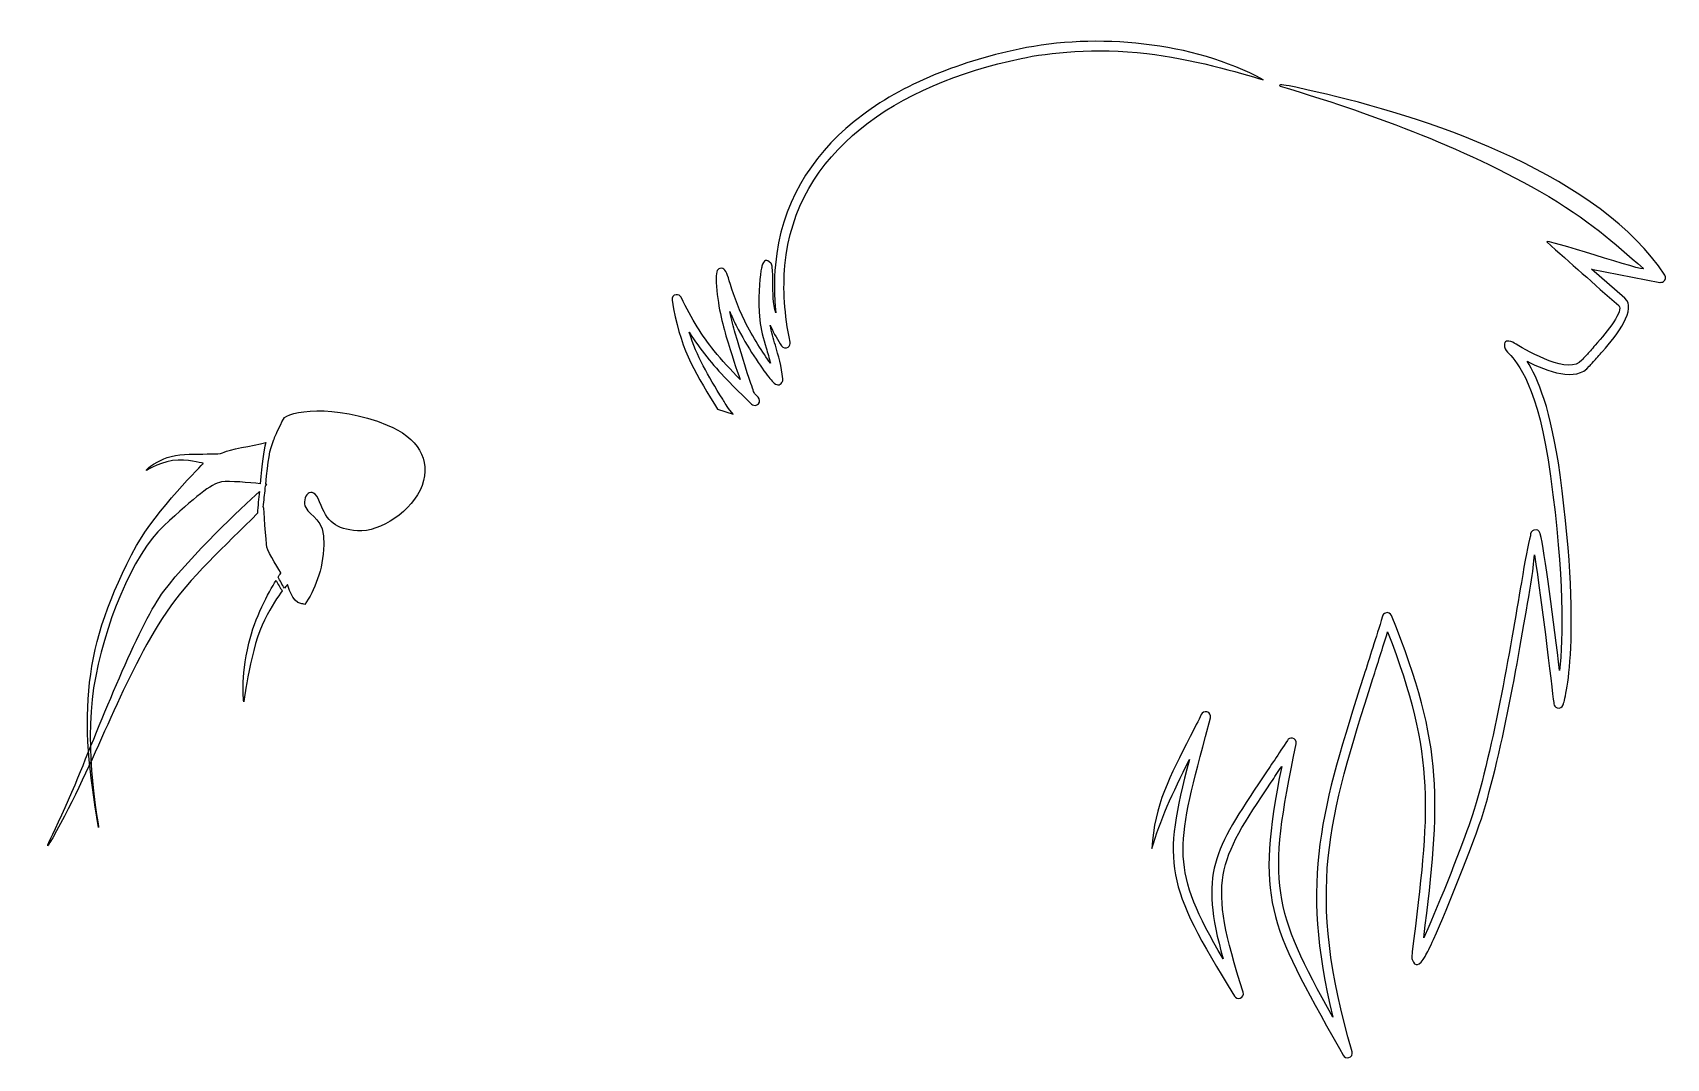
# Model space of a CAD drawing. Header units: centimetres. Extents: x -64 to 65, y -66 to 66.
# Drawn here: x -8.929 to -6.66, y -13.752 to -12.328 of the extents above; entities that cross this region are included whole.
import ezdxf

# ---------------------------------------------------------------- set-up
doc = ezdxf.new("R2010")
doc.units = ezdxf.units.CM
doc.header["$MEASUREMENT"] = 0
doc.layers.add('Layer 1', color=7, linetype='Continuous')

msp = doc.modelspace()

# ---------------------------------------------------------------- linework, layer by layer
at = {"layer": 'Layer 1'}
for points, knots in [([(-7.55597, -12.36348), (-7.64228, -12.38179), (-7.72086, -12.41394), (-7.77952, -12.46156), (-7.77952, -12.46156), (-7.83765, -12.50874), (-7.87649, -12.57131), (-7.88387, -12.65105), (-7.88387, -12.65105), (-7.88689, -12.68359), (-7.88469, -12.71889), (-7.87662, -12.75733), (-7.87662, -12.75733), (-7.87662, -12.75733), (-7.87662, -12.75733), (-7.87662, -12.75733), (-7.87662, -12.75733), (-7.87609, -12.75995), (-7.87707, -12.76265), (-7.87937, -12.76434), (-7.87937, -12.76434), (-7.88249, -12.76635), (-7.88662, -12.7655), (-7.88863, -12.76254), (-7.88863, -12.76254), (-7.89371, -12.75484), (-7.89892, -12.74584), (-7.90355, -12.73558), (-7.90355, -12.73558), (-7.90355, -12.73558), (-7.90421, -12.73394), (-7.90421, -12.73394), (-7.90421, -12.73394), (-7.90254, -12.74309), (-7.89987, -12.75225), (-7.89712, -12.76167), (-7.89712, -12.76167), (-7.89286, -12.7759), (-7.88852, -12.79096), (-7.88685, -12.80821), (-7.88685, -12.80821), (-7.88685, -12.80821), (-7.88685, -12.80847), (-7.88685, -12.80847), (-7.88685, -12.80847), (-7.88685, -12.80847), (-7.88685, -12.80847), (-7.88685, -12.80847), (-7.88685, -12.80847), (-7.88674, -12.81022), (-7.88696, -12.81175), (-7.88793, -12.81299), (-7.88793, -12.81299), (-7.88793, -12.81299), (-7.88793, -12.81299), (-7.88793, -12.81299), (-7.88793, -12.81299), (-7.88793, -12.81299), (-7.88793, -12.81315), (-7.88793, -12.81315), (-7.88793, -12.81315), (-7.89108, -12.81794), (-7.89563, -12.81762), (-7.90066, -12.81259), (-7.90066, -12.81259), (-7.90204, -12.81106), (-7.90405, -12.8087), (-7.90624, -12.80587), (-7.90624, -12.80587), (-7.91677, -12.79261), (-7.93603, -12.7647), (-7.95164, -12.73422), (-7.95164, -12.73422), (-7.95492, -12.72776), (-7.95783, -12.72133), (-7.96037, -12.71493), (-7.96037, -12.71493), (-7.95804, -12.72604), (-7.95545, -12.73615), (-7.95288, -12.74475), (-7.95288, -12.74475), (-7.93579, -12.80314), (-7.9288, -12.82241), (-7.92605, -12.82873), (-7.92605, -12.82873), (-7.92605, -12.82873), (-7.92105, -12.83365), (-7.92105, -12.83365), (-7.92105, -12.83365), (-7.9183, -12.83627), (-7.9183, -12.84048), (-7.92076, -12.84304), (-7.92076, -12.84304), (-7.9224, -12.84471), (-7.9247, -12.84542), (-7.92687, -12.84497), (-7.92687, -12.84497), (-7.92687, -12.84497), (-7.92687, -12.84497), (-7.92687, -12.84497), (-7.92687, -12.84497), (-7.92687, -12.84497), (-7.92702, -12.84499), (-7.92702, -12.84499), (-7.92702, -12.84499), (-7.92826, -12.84473), (-7.92932, -12.8442), (-7.93017, -12.84324), (-7.93017, -12.84324), (-7.9556, -12.8189), (-7.97531, -12.79919), (-7.99253, -12.77768), (-7.99253, -12.77768), (-8.00116, -12.76694), (-8.00909, -12.75583), (-8.01685, -12.74352), (-8.01685, -12.74352), (-8.00605, -12.77813), (-7.99103, -12.80271), (-7.97023, -12.83668), (-7.97023, -12.83668), (-7.96856, -12.83927), (-7.96777, -12.84089), (-7.96245, -12.84951), (-7.96245, -12.84951), (-7.96245, -12.84951), (-7.95576, -12.85732), (-7.95576, -12.85732), (-7.95576, -12.85732), (-7.95576, -12.85732), (-7.97748, -12.85031), (-7.97748, -12.85031), (-7.97748, -12.85031), (-7.97748, -12.85031), (-7.98158, -12.84364), (-7.98158, -12.84364), (-7.98158, -12.84364), (-8.01143, -12.7949), (-8.02971, -12.76501), (-8.04069, -12.69907), (-8.04069, -12.69907), (-8.04125, -12.6955), (-8.03876, -12.69195), (-8.03511, -12.69142), (-8.03511, -12.69142), (-8.03207, -12.691), (-8.02937, -12.6925), (-8.0281, -12.6951), (-8.0281, -12.6951), (-8.0281, -12.6951), (-8.0281, -12.6951), (-8.0281, -12.6951), (-8.0281, -12.6951), (-8.01318, -12.72587), (-7.99884, -12.74844), (-7.98217, -12.76926), (-7.98217, -12.76926), (-7.97135, -12.78265), (-7.9596, -12.79551), (-7.94592, -12.80932), (-7.94592, -12.80932), (-7.95113, -12.79522), (-7.95769, -12.77569), (-7.96576, -12.74844), (-7.96576, -12.74844), (-7.96875, -12.73833), (-7.97187, -12.72619), (-7.97452, -12.71262), (-7.97452, -12.71262), (-7.97711, -12.69907), (-7.97899, -12.68418), (-7.97944, -12.66859), (-7.97944, -12.66859), (-7.97944, -12.66859), (-7.97944, -12.66833), (-7.97944, -12.66833), (-7.97944, -12.66833), (-7.97957, -12.65899), (-7.97735, -12.65478), (-7.97232, -12.65478), (-7.97232, -12.65478), (-7.9666, -12.65459), (-7.96436, -12.66132), (-7.96108, -12.67198), (-7.96108, -12.67198), (-7.95695, -12.6855), (-7.95002, -12.70791), (-7.93978, -12.72805), (-7.93978, -12.72805), (-7.92814, -12.75072), (-7.91449, -12.77224), (-7.90406, -12.78658), (-7.90406, -12.78658), (-7.90583, -12.77938), (-7.90792, -12.77224), (-7.90993, -12.76539), (-7.90993, -12.76539), (-7.91379, -12.75243), (-7.91744, -12.73967), (-7.91866, -12.72626), (-7.91866, -12.72626), (-7.92157, -12.69742), (-7.91927, -12.67104), (-7.91718, -12.65845), (-7.91718, -12.65845), (-7.91665, -12.65559), (-7.91623, -12.6534), (-7.91583, -12.65189), (-7.91583, -12.65189), (-7.9134, -12.643), (-7.90898, -12.64147), (-7.90353, -12.64752), (-7.90353, -12.64752), (-7.90353, -12.64752), (-7.90324, -12.64781), (-7.90324, -12.64781), (-7.90324, -12.64781), (-7.90324, -12.64781), (-7.903, -12.64821), (-7.903, -12.64821), (-7.903, -12.64821), (-7.903, -12.64821), (-7.903, -12.64821), (-7.903, -12.64821), (-7.903, -12.64821), (-7.903, -12.64821), (-7.90271, -12.64877), (-7.90271, -12.64877), (-7.90271, -12.64877), (-7.90271, -12.64877), (-7.90255, -12.64875), (-7.90255, -12.64875), (-7.90255, -12.64875), (-7.90255, -12.64875), (-7.90255, -12.64904), (-7.90255, -12.64904), (-7.90255, -12.64904), (-7.90255, -12.64904), (-7.90242, -12.64904), (-7.90242, -12.64904), (-7.90242, -12.64904), (-7.90242, -12.64904), (-7.90242, -12.64917), (-7.90242, -12.64917), (-7.90242, -12.64917), (-7.90205, -12.65002), (-7.90186, -12.65084), (-7.90176, -12.65176), (-7.90176, -12.65176), (-7.90176, -12.65176), (-7.90176, -12.65192), (-7.90176, -12.65192), (-7.90176, -12.65192), (-7.90176, -12.65192), (-7.90176, -12.65192), (-7.90176, -12.65192), (-7.90176, -12.65192), (-7.90078, -12.6584), (-7.90078, -12.66602), (-7.90068, -12.67436), (-7.90068, -12.67436), (-7.90055, -12.68841), (-7.90042, -12.70431), (-7.89658, -12.71677), (-7.89658, -12.71677), (-7.89891, -12.69338), (-7.89904, -12.67108), (-7.89714, -12.64988), (-7.89714, -12.64988), (-7.88931, -12.56635), (-7.84883, -12.50055), (-7.78787, -12.4512), (-7.78787, -12.4512), (-7.72744, -12.4022), (-7.64703, -12.36913), (-7.55863, -12.35053), (-7.55863, -12.35053), (-7.45131, -12.3277), (-7.31632, -12.34026), (-7.21978, -12.39297), (-7.21978, -12.39297), (-7.25121, -12.38363), (-7.32122, -12.36328), (-7.38128, -12.35656), (-7.38128, -12.35656), (-7.45366, -12.34829), (-7.5171, -12.3553), (-7.55597, -12.36348), (-7.55597, -12.36348), (-7.55597, -12.36348), (-7.55597, -12.36348), (-7.55597, -12.36348)], [0, 0, 0, 0, 0.0135135, 0.0135135, 0.0135135, 0.0135135, 0.027027, 0.027027, 0.027027, 0.027027, 0.0405405, 0.0405405, 0.0405405, 0.0405405, 0.0540541, 0.0540541, 0.0540541, 0.0540541, 0.0675676, 0.0675676, 0.0675676, 0.0675676, 0.0810811, 0.0810811, 0.0810811, 0.0810811, 0.0945946, 0.0945946, 0.0945946, 0.0945946, 0.1081081, 0.1081081, 0.1081081, 0.1081081, 0.1216216, 0.1216216, 0.1216216, 0.1216216, 0.1351351, 0.1351351, 0.1351351, 0.1351351, 0.1486486, 0.1486486, 0.1486486, 0.1486486, 0.1621622, 0.1621622, 0.1621622, 0.1621622, 0.1756757, 0.1756757, 0.1756757, 0.1756757, 0.1891892, 0.1891892, 0.1891892, 0.1891892, 0.2027027, 0.2027027, 0.2027027, 0.2027027, 0.2162162, 0.2162162, 0.2162162, 0.2162162, 0.2297297, 0.2297297, 0.2297297, 0.2297297, 0.2432432, 0.2432432, 0.2432432, 0.2432432, 0.2567568, 0.2567568, 0.2567568, 0.2567568, 0.2702703, 0.2702703, 0.2702703, 0.2702703, 0.2837838, 0.2837838, 0.2837838, 0.2837838, 0.2972973, 0.2972973, 0.2972973, 0.2972973, 0.3108108, 0.3108108, 0.3108108, 0.3108108, 0.3243243, 0.3243243, 0.3243243, 0.3243243, 0.3378378, 0.3378378, 0.3378378, 0.3378378, 0.3513514, 0.3513514, 0.3513514, 0.3513514, 0.3648649, 0.3648649, 0.3648649, 0.3648649, 0.3783784, 0.3783784, 0.3783784, 0.3783784, 0.3918919, 0.3918919, 0.3918919, 0.3918919, 0.4054054, 0.4054054, 0.4054054, 0.4054054, 0.4189189, 0.4189189, 0.4189189, 0.4189189, 0.4324324, 0.4324324, 0.4324324, 0.4324324, 0.4459459, 0.4459459, 0.4459459, 0.4459459, 0.4594595, 0.4594595, 0.4594595, 0.4594595, 0.472973, 0.472973, 0.472973, 0.472973, 0.4864865, 0.4864865, 0.4864865, 0.4864865, 0.5, 0.5, 0.5, 0.5, 0.5135135, 0.5135135, 0.5135135, 0.5135135, 0.527027, 0.527027, 0.527027, 0.527027, 0.5405405, 0.5405405, 0.5405405, 0.5405405, 0.5540541, 0.5540541, 0.5540541, 0.5540541, 0.5675676, 0.5675676, 0.5675676, 0.5675676, 0.5810811, 0.5810811, 0.5810811, 0.5810811, 0.5945946, 0.5945946, 0.5945946, 0.5945946, 0.6081081, 0.6081081, 0.6081081, 0.6081081, 0.6216216, 0.6216216, 0.6216216, 0.6216216, 0.6351351, 0.6351351, 0.6351351, 0.6351351, 0.6486486, 0.6486486, 0.6486486, 0.6486486, 0.6621622, 0.6621622, 0.6621622, 0.6621622, 0.6756757, 0.6756757, 0.6756757, 0.6756757, 0.6891892, 0.6891892, 0.6891892, 0.6891892, 0.7027027, 0.7027027, 0.7027027, 0.7027027, 0.7162162, 0.7162162, 0.7162162, 0.7162162, 0.7297297, 0.7297297, 0.7297297, 0.7297297, 0.7432432, 0.7432432, 0.7432432, 0.7432432, 0.7567568, 0.7567568, 0.7567568, 0.7567568, 0.7702703, 0.7702703, 0.7702703, 0.7702703, 0.7837838, 0.7837838, 0.7837838, 0.7837838, 0.7972973, 0.7972973, 0.7972973, 0.7972973, 0.8108108, 0.8108108, 0.8108108, 0.8108108, 0.8243243, 0.8243243, 0.8243243, 0.8243243, 0.8378378, 0.8378378, 0.8378378, 0.8378378, 0.8513514, 0.8513514, 0.8513514, 0.8513514, 0.8648649, 0.8648649, 0.8648649, 0.8648649, 0.8783784, 0.8783784, 0.8783784, 0.8783784, 0.8918919, 0.8918919, 0.8918919, 0.8918919, 0.9054054, 0.9054054, 0.9054054, 0.9054054, 0.9189189, 0.9189189, 0.9189189, 0.9189189, 0.9324324, 0.9324324, 0.9324324, 0.9324324, 0.9459459, 0.9459459, 0.9459459, 0.9459459, 0.9594595, 0.9594595, 0.9594595, 0.9594595, 0.972973, 0.972973, 0.972973, 0.972973, 1, 1, 1, 1]), ([(-7.1959, -12.40179), (-7.20341, -12.39618), (-7.165, -12.40552), (-7.1319, -12.41311), (-7.1319, -12.41311), (-6.97884, -12.4492), (-6.75143, -12.5277), (-6.66174, -12.66412), (-6.66174, -12.66412), (-6.6597, -12.66706), (-6.66052, -12.67121), (-6.66367, -12.67325), (-6.66367, -12.67325), (-6.66515, -12.6742), (-6.66695, -12.6746), (-6.66859, -12.6742), (-6.66859, -12.6742), (-6.66859, -12.6742), (-6.66859, -12.67433), (-6.66859, -12.67433), (-6.66859, -12.67433), (-6.66859, -12.67433), (-6.76347, -12.65602), (-6.76347, -12.65602), (-6.76347, -12.65602), (-6.76347, -12.65602), (-6.71711, -12.6965), (-6.71711, -12.6965), (-6.71711, -12.6965), (-6.70063, -12.71097), (-6.7274, -12.74656), (-6.7483, -12.77042), (-6.7483, -12.77042), (-6.75285, -12.77553), (-6.75732, -12.78045), (-6.76089, -12.78431), (-6.76089, -12.78431), (-6.76362, -12.78725), (-6.76555, -12.78944), (-6.76666, -12.79069), (-6.76666, -12.79069), (-6.78481, -12.81339), (-6.82545, -12.79794), (-6.85318, -12.78384), (-6.85318, -12.78384), (-6.83868, -12.80644), (-6.81955, -12.85044), (-6.80725, -12.94166), (-6.80725, -12.94166), (-6.77494, -13.1814), (-6.80286, -13.26056), (-6.80299, -13.26085), (-6.80299, -13.26085), (-6.8041, -13.26421), (-6.80791, -13.26617), (-6.81132, -13.26492), (-6.81132, -13.26492), (-6.81391, -13.2641), (-6.81558, -13.2619), (-6.81598, -13.25944), (-6.81598, -13.25944), (-6.81598, -13.25944), (-6.81598, -13.25944), (-6.81598, -13.25944), (-6.81598, -13.25944), (-6.81598, -13.25888), (-6.83268, -13.11627), (-6.84289, -13.0528), (-6.84289, -13.0528), (-6.84371, -13.06307), (-6.84506, -13.07685), (-6.84781, -13.09323), (-6.84781, -13.09323), (-6.86289, -13.18245), (-6.88911, -13.33821), (-6.91946, -13.4275), (-6.91946, -13.4275), (-6.92851, -13.45401), (-6.96201, -13.54045), (-6.98307, -13.58644), (-6.98307, -13.58644), (-6.98786, -13.59684), (-6.9918, -13.60515), (-6.99482, -13.61015), (-6.99482, -13.61015), (-7.00249, -13.62319), (-7.00866, -13.62579), (-7.0126, -13.6146), (-7.0126, -13.6146), (-7.01326, -13.61267), (-7.01342, -13.60994), (-7.01289, -13.60611), (-7.01289, -13.60611), (-7.01289, -13.60611), (-7.0126, -13.60336), (-7.0126, -13.60336), (-7.0126, -13.60336), (-6.98828, -13.40847), (-6.97894, -13.33372), (-7.04678, -13.15963), (-7.04678, -13.15963), (-7.05363, -13.18175), (-7.06059, -13.2035), (-7.06715, -13.22429), (-7.06715, -13.22429), (-7.12938, -13.41998), (-7.1611, -13.51967), (-7.09602, -13.74245), (-7.09602, -13.74245), (-7.09507, -13.746), (-7.09708, -13.7497), (-7.10065, -13.75065), (-7.10065, -13.75065), (-7.1038, -13.7516), (-7.10724, -13.75009), (-7.1084, -13.74708), (-7.1084, -13.74708), (-7.1084, -13.74708), (-7.1138, -13.73793), (-7.1138, -13.73793), (-7.1138, -13.73793), (-7.21336, -13.5614), (-7.23067, -13.53063), (-7.19392, -13.3464), (-7.19392, -13.3464), (-7.19897, -13.3541), (-7.20389, -13.36143), (-7.20858, -13.36844), (-7.20858, -13.36844), (-7.28362, -13.48041), (-7.29814, -13.50221), (-7.24724, -13.65983), (-7.24724, -13.65983), (-7.24613, -13.6633), (-7.24803, -13.66708), (-7.25163, -13.66822), (-7.25163, -13.66822), (-7.25462, -13.66915), (-7.2579, -13.66788), (-7.25938, -13.66518), (-7.25938, -13.66518), (-7.35691, -13.50815), (-7.35992, -13.48225), (-7.32217, -13.33696), (-7.32217, -13.33696), (-7.34582, -13.38416), (-7.36321, -13.42136), (-7.37411, -13.46052), (-7.37411, -13.46052), (-7.37096, -13.39895), (-7.34879, -13.36011), (-7.32096, -13.30487), (-7.32096, -13.30487), (-7.31522, -13.29363), (-7.30932, -13.28188), (-7.30559, -13.27436), (-7.30559, -13.27436), (-7.3044, -13.27137), (-7.30096, -13.2697), (-7.29768, -13.27055), (-7.29768, -13.27055), (-7.29411, -13.27148), (-7.29207, -13.27518), (-7.29302, -13.27875), (-7.29302, -13.27875), (-7.29302, -13.27875), (-7.2999, -13.305), (-7.2999, -13.305), (-7.2999, -13.305), (-7.34104, -13.4602), (-7.34869, -13.48918), (-7.27535, -13.61332), (-7.27535, -13.61332), (-7.30863, -13.49383), (-7.28892, -13.46431), (-7.21973, -13.36093), (-7.21973, -13.36093), (-7.2096, -13.34588), (-7.19825, -13.32905), (-7.18607, -13.31018), (-7.18607, -13.31018), (-7.18459, -13.30785), (-7.18184, -13.3065), (-7.17898, -13.307), (-7.17898, -13.307), (-7.17525, -13.30785), (-7.17295, -13.31139), (-7.17377, -13.31494), (-7.17377, -13.31494), (-7.21512, -13.51041), (-7.20687, -13.54431), (-7.12278, -13.69459), (-7.12278, -13.69459), (-7.1698, -13.50303), (-7.13794, -13.40291), (-7.07981, -13.22017), (-7.07981, -13.22017), (-7.07174, -13.19519), (-7.0633, -13.16836), (-7.05383, -13.13788), (-7.05383, -13.13788), (-7.05346, -13.13582), (-7.05195, -13.1342), (-7.04989, -13.13338), (-7.04989, -13.13338), (-7.04645, -13.132), (-7.04267, -13.13362), (-7.04132, -13.13706), (-7.04132, -13.13706), (-6.96726, -13.3206), (-6.97332, -13.3959), (-6.99668, -13.58426), (-6.99668, -13.58426), (-6.99668, -13.58426), (-6.99517, -13.58095), (-6.99517, -13.58095), (-6.99517, -13.58095), (-6.97443, -13.53544), (-6.94106, -13.4495), (-6.93217, -13.42331), (-6.93217, -13.42331), (-6.90203, -13.33494), (-6.87597, -13.17987), (-6.86105, -13.0911), (-6.86105, -13.0911), (-6.85584, -13.06062), (-6.85203, -13.03747), (-6.84816, -13.02604), (-6.84816, -13.02604), (-6.84887, -13.02273), (-6.84697, -13.01932), (-6.8435, -13.01821), (-6.8435, -13.01821), (-6.8435, -13.01821), (-6.84337, -13.01821), (-6.84337, -13.01821), (-6.84337, -13.01821), (-6.84337, -13.01821), (-6.84329, -13.01821), (-6.84329, -13.01821), (-6.84329, -13.01821), (-6.83903, -13.01699), (-6.83628, -13.01853), (-6.83493, -13.02287), (-6.83493, -13.02287), (-6.83493, -13.02287), (-6.83477, -13.02327), (-6.83477, -13.02327), (-6.83477, -13.02327), (-6.82887, -13.04531), (-6.81551, -13.15159), (-6.80799, -13.21321), (-6.80799, -13.21321), (-6.80333, -13.16826), (-6.8014, -13.08415), (-6.82045, -12.94344), (-6.82045, -12.94344), (-6.83738, -12.81734), (-6.86691, -12.78548), (-6.878, -12.77358), (-6.878, -12.77358), (-6.88141, -12.7699), (-6.88361, -12.76757), (-6.88427, -12.764), (-6.88427, -12.764), (-6.88427, -12.764), (-6.88427, -12.76374), (-6.88427, -12.76374), (-6.88427, -12.76374), (-6.88525, -12.75707), (-6.88236, -12.75459), (-6.8762, -12.75623), (-6.8762, -12.75623), (-6.8762, -12.75623), (-6.8757, -12.75636), (-6.8757, -12.75636), (-6.8757, -12.75636), (-6.87432, -12.75662), (-6.87197, -12.75803), (-6.86832, -12.76022), (-6.86832, -12.76022), (-6.85025, -12.77072), (-6.79389, -12.80345), (-6.77696, -12.78234), (-6.77696, -12.78234), (-6.77601, -12.78112), (-6.77365, -12.77866), (-6.77066, -12.77525), (-6.77066, -12.77525), (-6.76738, -12.77186), (-6.7633, -12.76715), (-6.75838, -12.76154), (-6.75838, -12.76154), (-6.74113, -12.74188), (-6.71816, -12.71331), (-6.72584, -12.70659), (-6.72584, -12.70659), (-6.76042, -12.67637), (-6.79323, -12.64685), (-6.82577, -12.61825), (-6.82577, -12.61825), (-6.83315, -12.61166), (-6.68424, -12.66146), (-6.69163, -12.65508), (-6.69163, -12.65508), (-6.73359, -12.61881), (-6.7645, -12.58875), (-6.83601, -12.54766), (-6.83601, -12.54766), (-6.95547, -12.47934), (-7.09729, -12.43147), (-7.1959, -12.40179), (-7.1959, -12.40179), (-7.1959, -12.40179), (-7.1959, -12.40179), (-7.1959, -12.40179)], [0, 0, 0, 0, 0.0125, 0.0125, 0.0125, 0.0125, 0.025, 0.025, 0.025, 0.025, 0.0375, 0.0375, 0.0375, 0.0375, 0.05, 0.05, 0.05, 0.05, 0.0625, 0.0625, 0.0625, 0.0625, 0.075, 0.075, 0.075, 0.075, 0.0875, 0.0875, 0.0875, 0.0875, 0.1, 0.1, 0.1, 0.1, 0.1125, 0.1125, 0.1125, 0.1125, 0.125, 0.125, 0.125, 0.125, 0.1375, 0.1375, 0.1375, 0.1375, 0.15, 0.15, 0.15, 0.15, 0.1625, 0.1625, 0.1625, 0.1625, 0.175, 0.175, 0.175, 0.175, 0.1875, 0.1875, 0.1875, 0.1875, 0.2, 0.2, 0.2, 0.2, 0.2125, 0.2125, 0.2125, 0.2125, 0.225, 0.225, 0.225, 0.225, 0.2375, 0.2375, 0.2375, 0.2375, 0.25, 0.25, 0.25, 0.25, 0.2625, 0.2625, 0.2625, 0.2625, 0.275, 0.275, 0.275, 0.275, 0.2875, 0.2875, 0.2875, 0.2875, 0.3, 0.3, 0.3, 0.3, 0.3125, 0.3125, 0.3125, 0.3125, 0.325, 0.325, 0.325, 0.325, 0.3375, 0.3375, 0.3375, 0.3375, 0.35, 0.35, 0.35, 0.35, 0.3625, 0.3625, 0.3625, 0.3625, 0.375, 0.375, 0.375, 0.375, 0.3875, 0.3875, 0.3875, 0.3875, 0.4, 0.4, 0.4, 0.4, 0.4125, 0.4125, 0.4125, 0.4125, 0.425, 0.425, 0.425, 0.425, 0.4375, 0.4375, 0.4375, 0.4375, 0.45, 0.45, 0.45, 0.45, 0.4625, 0.4625, 0.4625, 0.4625, 0.475, 0.475, 0.475, 0.475, 0.4875, 0.4875, 0.4875, 0.4875, 0.5, 0.5, 0.5, 0.5, 0.5125, 0.5125, 0.5125, 0.5125, 0.525, 0.525, 0.525, 0.525, 0.5375, 0.5375, 0.5375, 0.5375, 0.55, 0.55, 0.55, 0.55, 0.5625, 0.5625, 0.5625, 0.5625, 0.575, 0.575, 0.575, 0.575, 0.5875, 0.5875, 0.5875, 0.5875, 0.6, 0.6, 0.6, 0.6, 0.6125, 0.6125, 0.6125, 0.6125, 0.625, 0.625, 0.625, 0.625, 0.6375, 0.6375, 0.6375, 0.6375, 0.65, 0.65, 0.65, 0.65, 0.6625, 0.6625, 0.6625, 0.6625, 0.675, 0.675, 0.675, 0.675, 0.6875, 0.6875, 0.6875, 0.6875, 0.7, 0.7, 0.7, 0.7, 0.7125, 0.7125, 0.7125, 0.7125, 0.725, 0.725, 0.725, 0.725, 0.7375, 0.7375, 0.7375, 0.7375, 0.75, 0.75, 0.75, 0.75, 0.7625, 0.7625, 0.7625, 0.7625, 0.775, 0.775, 0.775, 0.775, 0.7875, 0.7875, 0.7875, 0.7875, 0.8, 0.8, 0.8, 0.8, 0.8125, 0.8125, 0.8125, 0.8125, 0.825, 0.825, 0.825, 0.825, 0.8375, 0.8375, 0.8375, 0.8375, 0.85, 0.85, 0.85, 0.85, 0.8625, 0.8625, 0.8625, 0.8625, 0.875, 0.875, 0.875, 0.875, 0.8875, 0.8875, 0.8875, 0.8875, 0.9, 0.9, 0.9, 0.9, 0.9125, 0.9125, 0.9125, 0.9125, 0.925, 0.925, 0.925, 0.925, 0.9375, 0.9375, 0.9375, 0.9375, 0.95, 0.95, 0.95, 0.95, 0.9625, 0.9625, 0.9625, 0.9625, 0.975, 0.975, 0.975, 0.975, 1, 1, 1, 1]), ([(-8.59269, -12.88971), (-8.59282, -12.89027), (-8.5929, -12.89079), (-8.59306, -12.89138), (-8.59306, -12.89138), (-8.59322, -12.89159), (-8.59338, -12.89204), (-8.59375, -12.89244), (-8.59375, -12.89244), (-8.59965, -12.90723), (-8.60174, -12.92059), (-8.60499, -12.95478), (-8.60499, -12.95478), (-8.60499, -12.95478), (-8.60335, -12.95497), (-8.60335, -12.95497), (-8.60335, -12.95497), (-8.60335, -12.95497), (-8.60526, -12.95669), (-8.60526, -12.95669), (-8.60526, -12.95669), (-8.60526, -12.95669), (-8.60555, -12.96066), (-8.60555, -12.96066), (-8.60555, -12.96066), (-8.60637, -12.96873), (-8.60748, -12.97733), (-8.6083, -12.98625), (-8.6083, -12.98625), (-8.6083, -12.98625), (-8.60788, -12.98599), (-8.60788, -12.98599), (-8.60788, -12.98599), (-8.60788, -12.98599), (-8.60444, -13.03533), (-8.60338, -13.04219), (-8.60338, -13.04219), (-8.60214, -13.04899), (-8.58383, -13.07775), (-8.58383, -13.07775), (-8.58383, -13.07775), (-8.58383, -13.07775), (-8.58534, -13.07976), (-8.58767, -13.08357), (-8.58767, -13.08357), (-8.58505, -13.08854), (-8.58206, -13.09376), (-8.5791, -13.09894), (-8.5791, -13.09894), (-8.57632, -13.09534), (-8.57468, -13.09389), (-8.57468, -13.09389), (-8.57468, -13.09389), (-8.57468, -13.09389), (-8.5678, -13.11905), (-8.55632, -13.12027), (-8.55632, -13.12027), (-8.5546, -13.1204), (-8.55267, -13.12083), (-8.55087, -13.12165), (-8.55087, -13.12165), (-8.53722, -13.10263), (-8.52528, -13.07339), (-8.52436, -13.03876), (-8.52436, -13.03876), (-8.52312, -13.00087), (-8.54264, -13.00087), (-8.5495, -12.98709), (-8.5495, -12.98709), (-8.5563, -12.97331), (-8.54035, -12.95148), (-8.53011, -12.97918), (-8.53011, -12.97918), (-8.51969, -13.00667), (-8.5082, -13.01694), (-8.4773, -13.01921), (-8.4773, -13.01921), (-8.44637, -13.02154), (-8.40062, -12.99177), (-8.38787, -12.95619), (-8.38787, -12.95619), (-8.3753, -12.92063), (-8.39359, -12.88959), (-8.43613, -12.87237), (-8.43613, -12.87237), (-8.51056, -12.84213), (-8.57467, -12.85308), (-8.58043, -12.86425), (-8.58043, -12.86425), (-8.58584, -12.87492), (-8.58962, -12.88254), (-8.59269, -12.88971), (-8.59269, -12.88971), (-8.59269, -12.88971), (-8.59269, -12.88971), (-8.59269, -12.88971)], [0, 0, 0, 0, 0.04, 0.04, 0.04, 0.04, 0.08, 0.08, 0.08, 0.08, 0.12, 0.12, 0.12, 0.12, 0.16, 0.16, 0.16, 0.16, 0.2, 0.2, 0.2, 0.2, 0.24, 0.24, 0.24, 0.24, 0.28, 0.28, 0.28, 0.28, 0.32, 0.32, 0.32, 0.32, 0.36, 0.36, 0.36, 0.36, 0.4, 0.4, 0.4, 0.4, 0.44, 0.44, 0.44, 0.44, 0.48, 0.48, 0.48, 0.48, 0.52, 0.52, 0.52, 0.52, 0.56, 0.56, 0.56, 0.56, 0.6, 0.6, 0.6, 0.6, 0.64, 0.64, 0.64, 0.64, 0.68, 0.68, 0.68, 0.68, 0.72, 0.72, 0.72, 0.72, 0.76, 0.76, 0.76, 0.76, 0.8, 0.8, 0.8, 0.8, 0.84, 0.84, 0.84, 0.84, 0.88, 0.88, 0.88, 0.88, 0.92, 0.92, 0.92, 0.92, 1, 1, 1, 1]), ([(-8.60496, -12.8968), (-8.62324, -12.90162), (-8.65708, -12.90614), (-8.6629, -12.91024), (-8.6629, -12.91024), (-8.67102, -12.91598), (-8.72198, -12.90786), (-8.74661, -12.91939), (-8.74661, -12.91939), (-8.77124, -12.9309), (-8.77066, -12.93553), (-8.77066, -12.93553), (-8.77066, -12.93553), (-8.77066, -12.93553), (-8.74714, -12.92116), (-8.72653, -12.92116), (-8.72653, -12.92116), (-8.706, -12.92116), (-8.69163, -12.92568), (-8.69163, -12.92568), (-8.69163, -12.92568), (-8.69163, -12.92568), (-8.75796, -12.99175), (-8.78437, -13.03987), (-8.78437, -13.03987), (-8.86052, -13.17923), (-8.86449, -13.27699), (-8.83702, -13.43108), (-8.83702, -13.43108), (-8.83702, -13.43108), (-8.85768, -13.32334), (-8.84395, -13.23717), (-8.84395, -13.23717), (-8.83017, -13.15115), (-8.79005, -13.05252), (-8.74648, -13.01238), (-8.74648, -13.01238), (-8.70296, -12.97214), (-8.68123, -12.95383), (-8.66631, -12.95145), (-8.66631, -12.95145), (-8.65557, -12.94984), (-8.6275, -12.9523), (-8.61271, -12.95394), (-8.61271, -12.95394), (-8.60991, -12.92495), (-8.60811, -12.90936), (-8.60496, -12.8968), (-8.60496, -12.8968), (-8.60496, -12.8968), (-8.60496, -12.8968), (-8.60496, -12.8968)], [0, 0, 0, 0, 0.0714286, 0.0714286, 0.0714286, 0.0714286, 0.1428571, 0.1428571, 0.1428571, 0.1428571, 0.2142857, 0.2142857, 0.2142857, 0.2142857, 0.2857143, 0.2857143, 0.2857143, 0.2857143, 0.3571429, 0.3571429, 0.3571429, 0.3571429, 0.4285714, 0.4285714, 0.4285714, 0.4285714, 0.5, 0.5, 0.5, 0.5, 0.5714286, 0.5714286, 0.5714286, 0.5714286, 0.6428571, 0.6428571, 0.6428571, 0.6428571, 0.7142857, 0.7142857, 0.7142857, 0.7142857, 0.7857143, 0.7857143, 0.7857143, 0.7857143, 0.8571429, 0.8571429, 0.8571429, 0.8571429, 1, 1, 1, 1]), ([(-8.61385, -12.96464), (-8.63981, -12.98845), (-8.70725, -13.05187), (-8.74649, -13.10304), (-8.74649, -13.10304), (-8.77805, -13.14421), (-8.8292, -13.27219), (-8.86574, -13.36215), (-8.86574, -13.36215), (-8.88611, -13.41247), (-8.92866, -13.49579), (-8.89553, -13.43573), (-8.89553, -13.43573), (-8.83563, -13.32738), (-8.80512, -13.2261), (-8.743, -13.13228), (-8.743, -13.13228), (-8.7113, -13.08458), (-8.66098, -13.04013), (-8.6165, -12.99486), (-8.6165, -12.99486), (-8.61597, -12.98459), (-8.61486, -12.97446), (-8.6138, -12.96488), (-8.6138, -12.96488), (-8.6138, -12.96488), (-8.6138, -12.96464), (-8.6138, -12.96464), (-8.6138, -12.96464), (-8.6138, -12.96464), (-8.61385, -12.96464), (-8.61385, -12.96464)], [0, 0, 0, 0, 0.1111111, 0.1111111, 0.1111111, 0.1111111, 0.2222222, 0.2222222, 0.2222222, 0.2222222, 0.3333333, 0.3333333, 0.3333333, 0.3333333, 0.4444444, 0.4444444, 0.4444444, 0.4444444, 0.5555556, 0.5555556, 0.5555556, 0.5555556, 0.6666667, 0.6666667, 0.6666667, 0.6666667, 0.7777778, 0.7777778, 0.7777778, 0.7777778, 1, 1, 1, 1]), ([(-8.59057, -13.08828), (-8.60089, -13.10508), (-8.62028, -13.13995), (-8.62848, -13.17525), (-8.62848, -13.17525), (-8.63999, -13.22459), (-8.63547, -13.25674), (-8.63547, -13.25674), (-8.63547, -13.25674), (-8.63547, -13.25674), (-8.62507, -13.17866), (-8.60674, -13.1431), (-8.60674, -13.1431), (-8.59663, -13.12352), (-8.5879, -13.1104), (-8.58216, -13.10275), (-8.58216, -13.10275), (-8.58499, -13.09796), (-8.5879, -13.09307), (-8.59057, -13.08828), (-8.59057, -13.08828), (-8.59057, -13.08828), (-8.59057, -13.08828), (-8.59057, -13.08828)], [0, 0, 0, 0, 0.1428571, 0.1428571, 0.1428571, 0.1428571, 0.2857143, 0.2857143, 0.2857143, 0.2857143, 0.4285714, 0.4285714, 0.4285714, 0.4285714, 0.5714286, 0.5714286, 0.5714286, 0.5714286, 0.7142857, 0.7142857, 0.7142857, 0.7142857, 1, 1, 1, 1])]:
    msp.add_open_spline(points, degree=3, knots=knots, dxfattribs=at)

doc.saveas('drawing.dxf')
